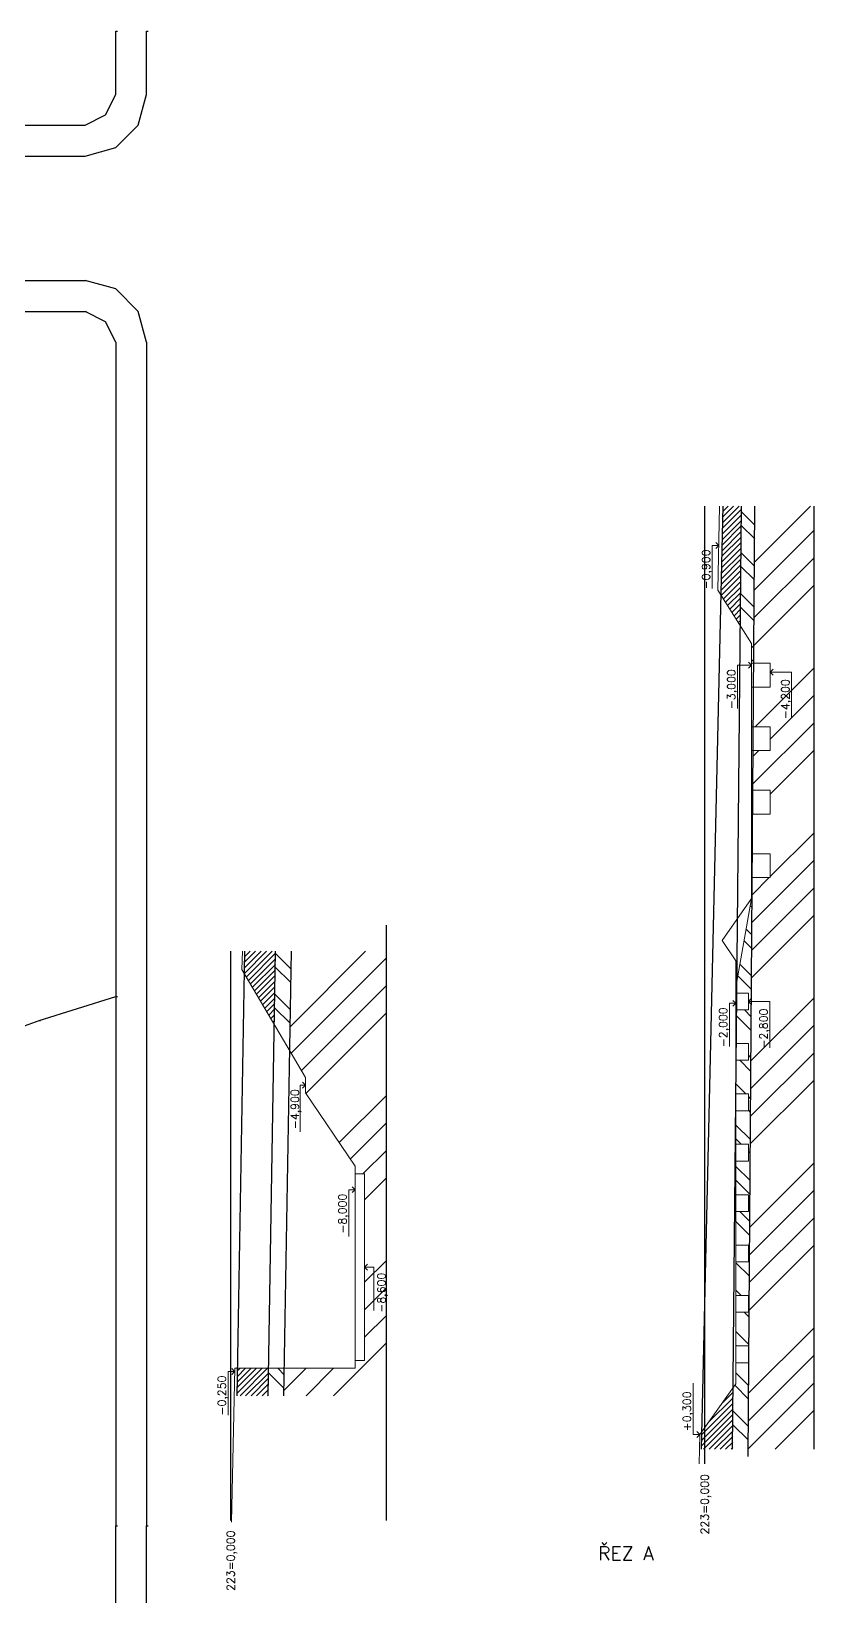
# Model space of a CAD drawing. Header units: millimetres. Extents: x -3518363 to 3223740, y -1530229 to 774657.
# Drawn here: x 717136 to 767433, y 201897 to 302519 of the extents above; entities that cross this region are included whole.
import ezdxf

# ---------------------------------------------------------------- set-up
doc = ezdxf.new("R2010")
doc.units = ezdxf.units.MM
doc.header["$LTSCALE"] = 15
doc.header["$MEASUREMENT"] = 0
doc.linetypes.add('ACAD_ISO10W100', pattern=[18, 12, -3, 0, -3])
doc.layers.get('0').update_dxf_attribs({"linetype": 'CONTINUOUS'})
doc.layers.add('HRANICE ZEMINY', color=200, linetype='CONTINUOUS')
doc.layers.add('ŘEZ bílá', color=251, linetype='ACAD_ISO10W100')
for name, color, linetype, lineweight in [('texty', 255, 'CONTINUOUS', 15), ('ŘEZ', 11, 'ACAD_ISO10W100', 15), ('šrafy', 32, 'CONTINUOUS', 15)]:
    doc.layers.add(name, color=color, linetype=linetype, lineweight=lineweight)
doc.styles.add('romans', font='romans.shx')
pattern_1 = [(135, (-35090, 0), (-1325.8252, -1325.8252), []), (135, (-35090, 883.9), (-1325.8252, -1325.8252), [])]

msp = doc.modelspace()

# ---------------------------------------------------------------- hatches: boundary and pattern name
at = {"layer": 'šrafy', "linetype": 'ByBlock', "lineweight": 20, "ltscale": 5}
h = msp.add_hatch(dxfattribs=at)
h.set_pattern_fill('ANSI31', color=256, scale=2000)
h.set_pattern_definition([(45, (-35090, 0), (-176.776695, 176.776695), [])])
h.paths.add_polyline_path([(732400.168, 216576.15), (730401.652, 216575.985), (730371.185, 214810), (732371.185, 214810)])
h.paths.add_polyline_path([(732840.134, 243386.139), (730864.184, 243386.139), (730839.34, 241946.109), (732762.828, 238675.324)])
h.paths.add_polyline_path([(762260.64, 215345.215), (760433.376, 212779.923), (760433.376, 211371.532), (762223.376, 211371.532)])
h.paths.add_polyline_path([(760433.376, 212779.923), (760249.701, 212522.063), (760223.376, 211371.532), (760433.376, 211371.532)])
h.paths.add_polyline_path([(762791.9, 271996.436), (761610.521, 271996.436), (761479.413, 266266.403), (762719.772, 264305.028)])
h = msp.add_hatch(dxfattribs=at)
h.set_pattern_fill('ANSI34', color=256, scale=10000)
h.set_pattern_definition([(45, (-35090, 0), (-5303.3, 5303.3), []), (45, (-33322, 0), (-5303.3, 5303.3), []), (45, (-31554.5, 0), (-5303.3, 5303.3), []), (45, (-29787, 0), (-5303.3, 5303.3), [])])
h.paths.add_polyline_path([(739961.185, 243386.139), (733857.831, 243386.139), (733749.047, 236998.312), (734761.549, 235276.607), (734761.185, 234276.607), (737961.185, 229576.607), (737961.185, 229076.607), (738561.185, 229076.607), (738561.185, 217076.607), (737961.185, 217076.607), (737961.185, 216576.607), (733401.264, 216576.232), (733371.185, 214810), (739961.185, 214810)])
h.paths.add_polyline_path([(767433.376, 271996.436), (763656.607, 271996.436), (763583.29, 261896.607), (764633.376, 261896.607), (764633.376, 260366.607), (763572.184, 260366.607), (763553.672, 257816.607), (764633.376, 257816.607), (764633.376, 256286.607), (763542.566, 256286.607), (763524.055, 253736.607), (764633.376, 253736.607), (764633.376, 252206.607), (763512.948, 252206.607), (763494.437, 249656.607), (764633.376, 249656.607), (764633.376, 248126.607), (763483.33, 248126.607), (763216.517, 211371.532), (767433.376, 211371.532)])
h.paths.add_polyline_path([(739649.866, 220215.168), (739649.866, 217236.121), (740569.325, 217236.121), (740569.325, 220215.168)], flags=9)
h.paths.add_polyline_path([(764216.491, 237193.742), (764216.491, 234214.695), (765135.95, 234214.695), (765135.95, 237193.742)], flags=24)
h.paths.add_polyline_path([(765616.491, 258367.135), (765616.491, 255388.088), (766535.95, 255388.088), (766535.95, 258367.135)], flags=24)
h = msp.add_hatch(dxfattribs=at)
h.set_pattern_fill('ANSI32', color=256, scale=5000, angle=90)
h.set_pattern_definition(pattern_1)
h.paths.add_polyline_path([(762719.772, 264305.028), (763433.376, 263176.607), (763433.376, 261896.607), (763583.29, 261896.607), (763656.607, 271996.436), (762791.9, 271996.436)])
h.paths.add_polyline_path([(763483.33, 248126.607), (763433.376, 248126.607), (763433.376, 246776.607), (762505.814, 241489.504), (762498.379, 240696.607), (763233.376, 240696.607), (763233.376, 240156.607), (763426.879, 240350.11)])
h = msp.add_hatch(dxfattribs=at)
h.set_pattern_fill('ANSI32', color=256, scale=5000, angle=90)
h.set_pattern_definition(pattern_1)
h.paths.add_polyline_path([(733401.264, 216576.232), (732400.168, 216576.15), (732371.185, 214810), (733371.185, 214810)])
h.paths.add_polyline_path([(733857.831, 243386.139), (732840.134, 243386.139), (732762.828, 238675.324), (733749.047, 236998.312)])
h = msp.add_hatch(dxfattribs=at)
h.set_pattern_fill('ANSI32', color=256, scale=5000, angle=90)
h.set_pattern_definition(pattern_1)
h.paths.add_polyline_path([(763256.915, 216936.607), (762433.376, 216936.607), (762433.376, 215587.718), (762260.64, 215345.215), (762223.376, 211371.532), (763216.517, 211371.532)])
h.paths.add_polyline_path([(763264.755, 218016.607), (762433.376, 218016.607), (762433.376, 220176.607), (763280.435, 220176.607)])
h.paths.add_polyline_path([(763424.09, 239965.894), (763233.376, 240156.607), (763233.376, 239616.607), (762488.251, 239616.607), (762467.995, 237456.607), (763233.376, 237456.607), (763233.376, 236376.607), (762457.867, 236376.607), (762437.611, 234216.607), (763233.376, 234216.607), (763233.376, 233136.607), (762433.376, 233136.607), (762433.376, 230976.607), (763233.376, 230976.607), (763233.376, 229896.607), (762433.376, 229896.607), (762433.376, 227736.607), (763233.376, 227736.607), (763233.376, 226656.607), (762433.376, 226656.607), (762433.376, 224496.607), (763233.376, 224496.607), (763233.376, 223416.607), (762433.376, 223416.607), (762433.376, 221256.607), (763288.275, 221256.607)])

# ---------------------------------------------------------------- linework, layer by layer
for p, q in [((572399.777, 286496.256), (720694.495, 286496.256)), ((695273.376, 284515.909), (720694.495, 284515.909))]:
    msp.add_line(p, q)
for points in [[(568336.205, 302519.084), (568336.205, 298455.518), (568876.298, 296475.171), (570316.552, 295060.641), (572399.777, 294494.824), (720591.624, 294494.824), (722571.971, 295060.641), (724012.232, 296475.171), (724552.318, 298455.518), (724552.318, 302519.084), (724655.202, 302519.084)], [(570316.552, 302519.084), (570316.552, 298455.518), (570959.522, 297143.86), (572399.777, 296475.171), (720591.624, 296475.171), (721903.283, 297143.86), (722571.971, 298455.518), (722571.971, 302519.084), (722674.855, 302519.084)], [(724552.318, 282535.562), (724012.232, 284515.909), (722571.971, 285956.157), (720591.624, 286496.256), (720694.495, 286496.256)], [(722571.971, 282535.562), (721903.283, 283847.221), (720591.624, 284515.909), (720694.495, 284515.909)], [(722571.971, 282535.562), (722571.971, 206459.298), (722674.855, 206459.298)], [(724552.318, 282535.562), (724552.318, 206459.298), (724655.202, 206459.298)], [(717633.962, 238942.155), (722571.971, 240485.3), (722674.855, 240485.3)], [(705904.265, 234461.761), (708838.117, 235650.149), (713133.168, 237296.165), (717633.962, 238942.155), (717736.833, 238942.155)], [(568336.205, 206459.298), (568336.205, 124441.972), (568876.298, 122358.748), (570316.552, 120918.493), (572399.777, 120378.401), (720591.624, 120378.401), (722571.971, 120918.493), (724012.232, 122358.748), (724552.318, 124441.972), (724552.318, 206459.298), (724655.202, 206459.298)], [(570316.552, 206459.298), (570316.552, 124441.972), (570959.522, 123027.436), (572399.777, 122358.748), (720591.624, 122358.748), (721903.283, 123027.436), (722571.971, 124441.972), (722571.971, 206459.298), (722674.855, 206459.298)]]:
    msp.add_lwpolyline(points)
at = {"layer": 'HRANICE ZEMINY', "linetype": 'ByBlock', "extrusion": (1.93959e-16, -3.39308e-16, -1)}
for p, q in [((760223.376, 211371.532), (761610.521, 271996.436)), ((762223.376, 211371.532), (762791.9, 271996.436)), ((763213.094, 210899.978), (763656.607, 271996.436)), ((730371.185, 214810), (730864.184, 243386.139)), ((732371.185, 214810), (732840.134, 243386.139)), ((733371.185, 214810), (733857.831, 243386.139))]:
    msp.add_line(p, q, dxfattribs=at)
at = {"layer": 'texty', "linetype": 'ByBlock', "lineweight": 20, "ltscale": 5}
for p, q in [((761333.632, 269470.783), (760916.881, 269470.783)), ((760916.881, 269470.783), (760916.881, 266700)), ((761333.632, 269470.783), (761145.077, 269659.338)), ((761333.632, 269470.783), (761145.077, 269282.227)), ((763433.376, 261770), (762543.249, 261770)), ((762543.249, 261770), (762543.249, 258999.217)), ((763433.376, 261770), (763244.821, 261958.555)), ((763433.376, 261770), (763244.821, 261581.445)), ((764633.376, 261330), (764821.932, 261518.555)), ((764633.376, 261330), (764821.932, 261141.445)), ((764633.376, 261330), (766016.625, 261330)), ((766016.625, 261330), (766016.625, 258360.824)), ((762433.376, 240040), (762016.625, 240040)), ((762016.625, 240040), (762016.625, 237269.217)), ((762433.376, 240040), (762244.821, 240228.555)), ((762433.376, 240040), (762244.821, 239851.445)), ((763233.376, 240156.607), (763421.932, 240345.163)), ((763233.376, 240156.607), (763421.932, 239968.052)), ((763233.376, 240156.607), (764616.625, 240156.607)), ((764616.625, 240156.607), (764616.625, 237187.432)), ((734761.367, 234776.607), (734430, 234776.607)), ((734430, 234776.607), (734430, 231776.607)), ((734761.367, 234776.607), (734572.812, 234965.163)), ((734761.367, 234776.607), (734572.812, 234588.052)), ((737961.185, 228060), (737544.434, 228060)), ((737544.434, 228060), (737544.434, 225060)), ((737961.185, 228060), (737772.63, 228248.555)), ((737961.185, 228060), (737772.63, 227871.445)), ((738561.185, 223076.607), (738749.74, 223265.163)), ((738561.185, 223076.607), (738749.74, 222888.052)), ((738561.185, 223076.607), (739153.249, 223076.607)), ((739153.249, 223076.607), (739153.249, 220300)), ((730206.751, 216369.64), (729790, 216369.64)), ((729790, 216369.64), (729790, 213560)), ((730206.751, 216369.64), (730018.196, 216558.196)), ((730206.751, 216369.64), (730018.196, 216181.085)), ((759686.497, 212316.458), (759686.497, 215620)), ((760103.248, 212316.458), (759686.497, 212316.458)), ((760103.248, 212316.458), (759914.693, 212505.013)), ((760103.248, 212316.458), (759914.693, 212127.902))]:
    msp.add_line(p, q, dxfattribs=at)
at = {"layer": 'ŘEZ', "linetype": 'ByBlock', "extrusion": (1.93959e-16, -3.39308e-16, -1)}
for p, q in [((761271.721, 266594.827), (761388.003, 271996.436)), ((763433.376, 263176.607), (761271.721, 266594.827)), ((763433.376, 263176.607), (763433.376, 246776.607)), ((763433.376, 261896.607), (764633.376, 261896.607)), ((764633.376, 261896.607), (764633.376, 260366.607)), ((764633.376, 260366.607), (763433.376, 260366.607)), ((763433.376, 257816.607), (764633.376, 257816.607)), ((764633.376, 257816.607), (764633.376, 256286.607)), ((764633.376, 256286.607), (763433.376, 256286.607)), ((763433.376, 253736.607), (764633.376, 253736.607)), ((764633.376, 253736.607), (764633.376, 252206.607)), ((764633.376, 252206.607), (763433.376, 252206.607)), ((763433.376, 249656.607), (764633.376, 249656.607)), ((764633.376, 249656.607), (764633.376, 248126.607)), ((764633.376, 248126.607), (763433.376, 248126.607)), ((763433.376, 246776.607), (761542.499, 244065.939)), ((762433.376, 241076.607), (763433.376, 246776.607)), ((762433.376, 242776.607), (761542.499, 244065.939)), ((730706.88, 243386.139), (730681.185, 242215.043)), ((762433.376, 242776.607), (762433.376, 215587.718)), ((734761.549, 235276.607), (730681.185, 242215.043)), ((762433.376, 240696.607), (763233.376, 240696.607)), ((763233.376, 240696.607), (763233.376, 239616.607)), ((762433.376, 239616.607), (763233.376, 239616.607)), ((762433.376, 237456.607), (763233.376, 237456.607)), ((763233.376, 237456.607), (763233.376, 236376.607)), ((762433.376, 236376.607), (763233.376, 236376.607)), ((734761.185, 234276.607), (734761.549, 235276.607)), ((734761.185, 234276.607), (737961.185, 229576.607)), ((762433.376, 234216.607), (763233.376, 234216.607)), ((763233.376, 234216.607), (763233.376, 233136.607)), ((763233.376, 233136.607), (762433.376, 233136.607)), ((762433.376, 230976.607), (763233.376, 230976.607)), ((763233.376, 230976.607), (763233.376, 229896.607)), ((737961.185, 216576.607), (737961.185, 229576.607)), ((762433.376, 229896.607), (763233.376, 229896.607)), ((738561.185, 229076.607), (737961.185, 229076.607)), ((738561.185, 217076.607), (738561.185, 229076.607)), ((762433.376, 227736.607), (763233.376, 227736.607)), ((763233.376, 227736.607), (763233.376, 226656.607)), ((762433.376, 226656.607), (763233.376, 226656.607)), ((762433.376, 224496.607), (763233.376, 224496.607)), ((763233.376, 224496.607), (763233.376, 223416.607)), ((762433.376, 223416.607), (763233.376, 223416.607)), ((762433.376, 221256.607), (763233.376, 221256.607)), ((763233.376, 221256.607), (763233.376, 220176.607)), ((762433.376, 220176.607), (763233.376, 220176.607)), ((762433.376, 218016.607), (763233.376, 218016.607)), ((763233.376, 218016.607), (763233.376, 216936.607)), ((729999.014, 206696.654), (730211.182, 216575.969)), ((730211.182, 216575.969), (737961.185, 216576.607)), ((737961.185, 217076.607), (738561.185, 217076.607)), ((762433.376, 216936.607), (763256.915, 216936.607)), ((760103.248, 212316.458), (762433.376, 215587.718)), ((760062.565, 210426.607), (760103.248, 212316.458))]:
    msp.add_line(p, q, dxfattribs=at)
at = {"layer": 'ŘEZ bílá', "color": 3, "linetype": 'ByBlock', "extrusion": (1.93959e-16, -3.39308e-16, -1)}
for p, q in [((760433.376, 210426.607), (760433.376, 271996.436)), ((729961.185, 206796.607), (729961.185, 243386.139))]:
    msp.add_line(p, q, dxfattribs=at)
at = {"layer": 'ŘEZ bílá', "color": 250, "linetype": 'ByBlock', "true_color": 0x1a1a1a, "extrusion": (1.93959e-16, -3.39308e-16, -1)}
for p, q in [((767433.376, 271996.436), (767433.376, 211371.532)), ((739961.185, 206796.607), (739961.185, 245056.607))]:
    msp.add_line(p, q, dxfattribs=at)

# ---------------------------------------------------------------- texts
at = {"layer": 'texty', "ltscale": 20, "extrusion": (1.93959e-16, -3.39308e-16, -1), "style": 'romans', "text_generation_flag": 2}
for s, p in [('-0,900', (-760768.066, 266651.143)), ('-3,000', (-762394.434, 258950.36)), ('-4,200', (-765867.81, 258311.967)), ('-2,000', (-761867.81, 237220.36)), ('-2,800', (-764467.81, 237138.575)), ('-4,900', (-734340, 231956.607)), ('-8,000', (-737395.619, 225240)), ('-8,600', (-739901.185, 220160)), ('-0,250', (-729641.185, 213550)), ('+0,300', (-759537.682, 212530)), ('223=0,000', (-760683.376, 205896.607)), ('223=0,000', (-730211.185, 202266.607))]:
    msp.add_text(s, height=514.897, rotation=270, dxfattribs=at).set_placement(p)
msp.add_text('ŘEZ A', height=890.0917, dxfattribs=at).set_placement((-753571.185, 204236.607))

doc.saveas('drawing.dxf')
